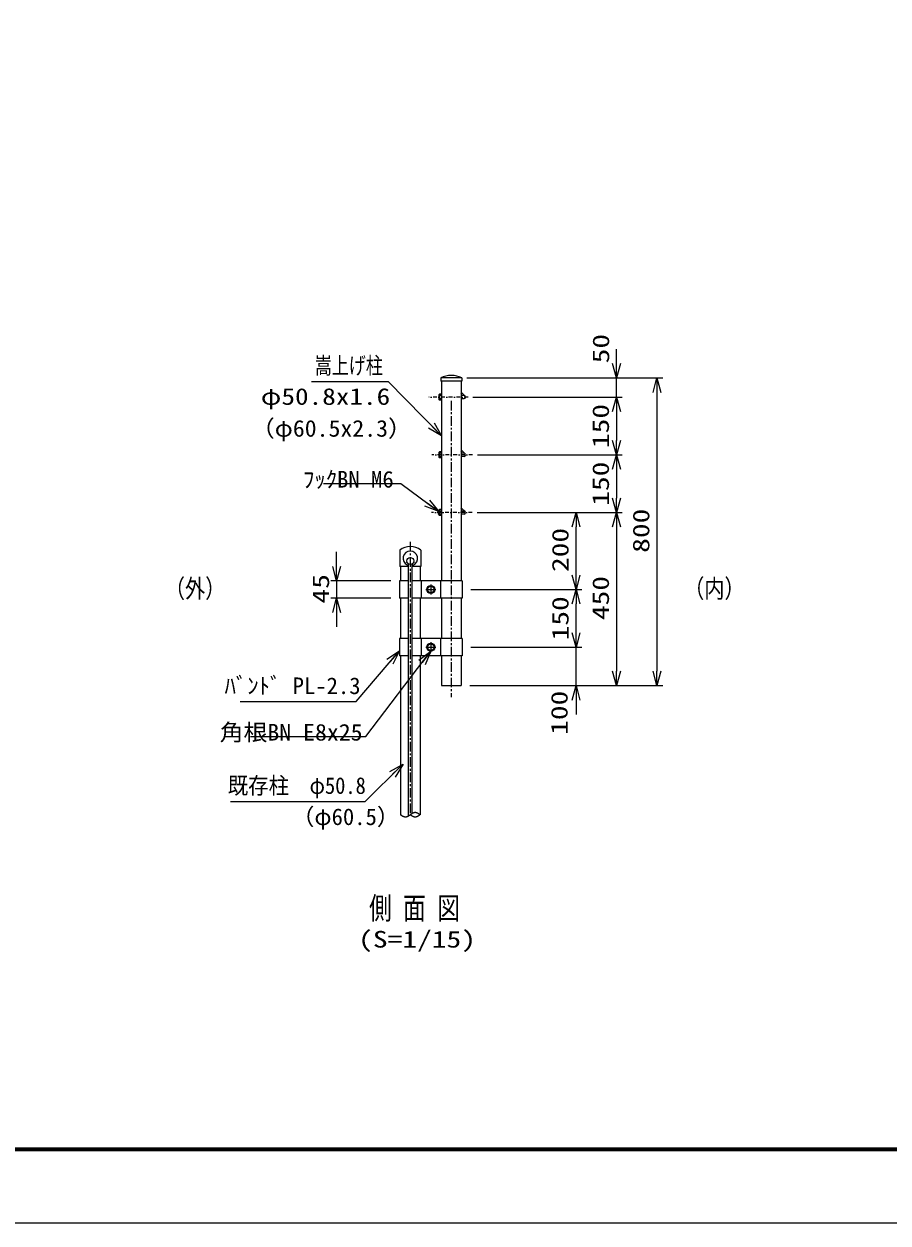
# Model space of a CAD drawing. Units: millimetres, scale not verified. Extents: x -4455 to 4455, y -3150 to 3150.
# Drawn here: x -779 to 1467, y -3150 to -33 of the extents above; entities that cross this region are included whole.
import ezdxf
from ezdxf.enums import TextEntityAlignment as Align

# ---------------------------------------------------------------- set-up
doc = ezdxf.new("R2010")
doc.units = ezdxf.units.MM
doc.header["$LTSCALE"] = 20
doc.linetypes.add('USER1', pattern=[2, 1.25, -0.25, 0.25, -0.25])
doc.linetypes.add('USER3', pattern=[1.01, 0.5, -0.25, 0.01, -0.25])
for name, color, linetype, lineweight in [('0-0_net', 2, 'Continuous', 25), ('0-1_0', 7, 'Continuous', 25), ('0-3_1', 7, 'Continuous', 25), ('0-4_EXTCNT-L', 4, 'Continuous', 25), ('0-5_柱', 7, 'Continuous', 25), ('0-6_center', 2, 'USER1', 25), ('0-7_band', 3, 'Continuous', 25), ('0-B_2', 7, 'Continuous', 25)]:
    doc.layers.add(name, color=color, linetype=linetype, lineweight=lineweight)
doc.styles.add('ＭＳ ゴシック', font='')
doc.styles.get('ＭＳ ゴシック').set_extended_font_data('MS Gothic')

# ---------------------------------------------------------------- blocks, each defined once
blk = doc.blocks.new('_Open30')
at = {"layer": '0-1_0', "color": 2}
blk.add_line((0, 0), (-20, 0), dxfattribs=at)
blk.add_lwpolyline([(-20, 5.36), (0, 0), (-20, -5.36)], dxfattribs=at)

msp = doc.modelspace()

# ---------------------------------------------------------------- linework, layer by layer
at = {"layer": '0-0_net'}
for p, q in [((761.57, -915.42), (761.57, -877.92)), ((761.57, -1002.9), (761.57, -952.92)), ((866.57, -990.42), (866.57, -1715.42)), ((761.57, -1040.4), (761.57, -1115.41)), ((761.57, -1040.4), (761.57, -1077.9)), ((761.57, -1190.41), (761.57, -1265.41)), ((656.57, -1465.42), (656.57, -1340.41)), ((761.57, -1340.41), (761.57, -1715.42)), ((656.57, -1615.42), (656.57, -1540.42)), ((656.57, -1615.42), (656.57, -1577.92)), ((656.57, -1752.92), (656.57, -1652.92)), ((656.57, -1790.42), (656.57, -1827.92))]:
    msp.add_line(p, q, dxfattribs=at)
at = {"layer": '0-0_net', "color": 1}
for p, q in [((372.03, -952.92), (776.57, -952.92)), ((382.03, -952.92), (881.57, -952.92)), ((387.97, -1002.9), (776.57, -1002.9)), ((387.97, -1002.9), (776.57, -1002.9)), ((399.84, -1152.91), (776.57, -1152.91)), ((399.84, -1152.91), (776.57, -1152.91)), ((398.93, -1302.91), (776.57, -1302.91)), ((408.93, -1302.91), (776.57, -1302.91)), ((408.93, -1302.91), (671.57, -1302.91)), ((382.98, -1502.92), (671.57, -1502.92)), ((382.98, -1502.92), (671.57, -1502.92)), ((382.98, -1652.92), (671.57, -1652.92)), ((382.98, -1652.92), (671.57, -1652.92)), ((380.03, -1752.92), (881.57, -1752.92)), ((380.03, -1752.92), (776.57, -1752.92)), ((380.03, -1752.92), (671.57, -1752.92))]:
    msp.add_line(p, q, dxfattribs=at)
at = {"layer": '0-0_net', "color": 3}
msp.add_lwpolyline([(0.01, -1227.65), (201.29, -1227.65), (297.51, -1298.98)], dxfattribs=at)
at = {"layer": '0-1_0', "color": 2}
for p, q in [((33.94, -1442.92), (33.94, -1405.42)), ((33.94, -1480.42), (33.94, -1525.42)), ((33.94, -1562.92), (33.94, -1600.42))]:
    msp.add_line(p, q, dxfattribs=at)
at = {"layer": '0-1_0', "color": 1}
for p, q in [((174.58, -1480.42), (18.94, -1480.42)), ((174.58, -1525.42), (18.94, -1525.42))]:
    msp.add_line(p, q, dxfattribs=at)
at = {"layer": '0-1_0', "color": 3}
msp.add_lwpolyline([(-4455, 3149.95), (4455, 3149.95), (4455, -3150.05), (-4455, -3150.05)], close=True, dxfattribs=at)
at = {"layer": '0-1_0'}
for points in [[(-4155, 2962.45), (4155, 2962.45), (4155, -2962.55), (-4155, -2962.55)], [(-4153.13, 2960.58), (4153.12, 2960.58), (4153.12, -2960.67), (-4153.13, -2960.67)], [(-4151.25, 2958.7), (4151.25, 2958.7), (4151.25, -2958.8), (-4151.25, -2958.8)], [(-4149.38, 2956.83), (4149.37, 2956.83), (4149.37, -2956.92), (-4149.38, -2956.92)], [(-4147.5, 2954.95), (4147.5, 2954.95), (4147.5, -2955.05), (-4147.5, -2955.05)]]:
    msp.add_lwpolyline(points, close=True, dxfattribs=at)
for points in [[(-31.7, -961.91), (168.07, -961.91), (305, -1101.3)], [(-241.82, -2054.05), (108.54, -2054.05), (204.74, -1959.07)]]:
    msp.add_lwpolyline(points, dxfattribs=at)
at = {"layer": '0-1_0', "color": 3}
for points in [[(-216.92, -1794.51), (84.75, -1794.51), (195.44, -1664.26)], [(-190.25, -1885.43), (109.91, -1885.43), (277.25, -1664.85)]]:
    msp.add_lwpolyline(points, dxfattribs=at)
at = {"layer": '0-3_1'}
for p, q in [((357.16, -994.37), (359.57, -991.97)), ((367.98, -1000.38), (359.57, -991.97)), ((365.09, -998.9), (357.16, -998.9)), ((365.09, -1006.9), (357.16, -1006.9)), ((357.16, -1144.38), (359.57, -1141.98)), ((365.09, -1148.91), (357.16, -1148.91)), ((367.98, -1150.39), (359.57, -1141.98)), ((365.09, -1156.91), (357.16, -1156.91)), ((299.03, -1298.91), (298.03, -1299.91)), ((298.03, -1299.91), (298.03, -1305.91)), ((298.03, -1305.91), (299.03, -1306.91)), ((299.03, -1298.91), (299.03, -1306.91)), ((306.69, -1298.91), (299.03, -1298.91)), ((306.69, -1306.91), (299.03, -1306.91)), ((357.16, -1294.38), (359.57, -1291.98)), ((365.09, -1298.91), (357.16, -1298.91)), ((365.09, -1306.91), (357.16, -1306.91)), ((367.98, -1300.39), (359.57, -1291.98)), ((197.93, -1400.41), (197.93, -1443.41)), ((252.93, -1400.41), (252.93, -1443.41)), ((219.96, -1436.52), (214.84, -1431.4)), ((230.89, -1436.52), (236.01, -1431.4)), ((220.43, -1443.41), (197.93, -1443.41)), ((220.48, -2092.08), (220.43, -1436.79)), ((230.48, -2085.44), (230.43, -1436.79)), ((252.93, -1443.41), (230.43, -1443.41))]:
    msp.add_line(p, q, dxfattribs=at)
at = {"layer": '0-3_1', "color": 4, "linetype": 'USER3'}
for p, q in [((375.47, -1002.9), (273.88, -1002.9)), ((387.34, -1152.91), (281.36, -1152.91)), ((386.43, -1302.91), (280.34, -1302.91))]:
    msp.add_line(p, q, dxfattribs=at)
at = {"layer": '0-3_1'}
for centre in [(225.43, -1428.77), (225.43, -1428.78)]:
    msp.add_circle(centre, 9, dxfattribs=at)
for centre, radius, start, end in [((365.09, -1002.79), 4, 270, 90), ((365.09, -1152.79), 4, 270, 90), ((365.09, -1302.8), 4, 270, 90), ((225.43, -1437.93), 46.52, 53.75753, 126.24036), ((225.45, -1421.91), 19, 292.92938, 245.65717), ((218.45, -1437.38), 2, 245.55466, 10.65671), ((232.45, -1437.39), 2, 169.34322, 276.63275)]:
    msp.add_arc(centre, radius, start, end, dxfattribs=at)
at = {"layer": '0-4_EXTCNT-L'}
for points in [[(231.02, -2085.13), (230.51, -2085.42), (230, -2085.73), (229.49, -2086.04), (228.98, -2086.36), (228.48, -2086.69), (227.97, -2087.03), (227.46, -2087.38), (226.95, -2087.73), (226.44, -2088.08), (225.94, -2088.43), (225.43, -2088.79)], [(250.83, -2088.79), (250.32, -2088.43), (249.81, -2088.08), (249.3, -2087.73), (248.8, -2087.38), (248.29, -2087.03), (247.78, -2086.69), (247.27, -2086.36), (246.76, -2086.04), (246.26, -2085.73), (245.75, -2085.42), (245.24, -2085.13), (244.73, -2084.85), (244.22, -2084.58), (243.72, -2084.33), (243.21, -2084.09), (242.7, -2083.87), (242.19, -2083.67), (241.68, -2083.49), (241.18, -2083.33), (240.67, -2083.19), (240.16, -2083.08), (239.65, -2082.98), (239.14, -2082.92), (238.64, -2082.87), (238.13, -2082.86), (237.62, -2082.87), (237.11, -2082.92), (236.6, -2082.98), (236.1, -2083.08), (235.59, -2083.19), (235.08, -2083.33), (234.57, -2083.49), (234.06, -2083.67), (233.56, -2083.87), (233.05, -2084.09), (232.54, -2084.33), (232.03, -2084.58), (231.52, -2084.85), (231.02, -2085.13)], [(205.62, -2092.45), (205.11, -2092.16), (204.6, -2091.85), (204.09, -2091.54), (203.58, -2091.21), (203.08, -2090.88), (202.57, -2090.54), (202.06, -2090.2), (201.55, -2089.85), (201.04, -2089.5), (200.53, -2089.14), (200.03, -2088.79)], [(225.43, -2088.79), (224.92, -2089.14), (224.41, -2089.5), (223.9, -2089.85), (223.4, -2090.2), (222.89, -2090.54), (222.38, -2090.88), (221.87, -2091.21), (221.36, -2091.54), (220.86, -2091.85), (220.35, -2092.16), (219.84, -2092.45), (219.33, -2092.73), (218.82, -2093), (218.32, -2093.25), (217.81, -2093.48), (217.3, -2093.7), (216.79, -2093.9), (216.28, -2094.08), (215.78, -2094.24), (215.27, -2094.38), (214.76, -2094.5), (214.25, -2094.59), (213.74, -2094.66), (213.24, -2094.7), (212.73, -2094.72), (212.22, -2094.7), (211.71, -2094.66), (211.2, -2094.59), (210.7, -2094.5), (210.19, -2094.38), (209.68, -2094.24), (209.17, -2094.08), (208.66, -2093.9), (208.16, -2093.7), (207.65, -2093.48), (207.14, -2093.25), (206.63, -2093), (206.12, -2092.73), (205.62, -2092.45)], [(231.02, -2092.45), (230.51, -2092.16), (230, -2091.85), (229.49, -2091.54), (228.98, -2091.21), (228.48, -2090.88), (227.97, -2090.54), (227.46, -2090.2), (226.95, -2089.85), (226.44, -2089.5), (225.94, -2089.14), (225.43, -2088.79)], [(250.83, -2088.79), (250.32, -2089.14), (249.81, -2089.5), (249.3, -2089.85), (248.8, -2090.2), (248.29, -2090.54), (247.78, -2090.88), (247.27, -2091.21), (246.76, -2091.54), (246.26, -2091.85), (245.75, -2092.16), (245.24, -2092.45), (244.73, -2092.73), (244.22, -2093), (243.72, -2093.25), (243.21, -2093.48), (242.7, -2093.7), (242.19, -2093.9), (241.68, -2094.08), (241.18, -2094.24), (240.67, -2094.38), (240.16, -2094.5), (239.65, -2094.59), (239.14, -2094.66), (238.64, -2094.7), (238.13, -2094.72), (237.62, -2094.7), (237.11, -2094.66), (236.6, -2094.59), (236.1, -2094.5), (235.59, -2094.38), (235.08, -2094.24), (234.57, -2094.08), (234.06, -2093.9), (233.56, -2093.7), (233.05, -2093.48), (232.54, -2093.25), (232.03, -2093), (231.52, -2092.73), (231.02, -2092.45)]]:
    msp.add_lwpolyline(points, dxfattribs=at)
at = {"layer": '0-5_柱'}
for p, q in [((304.73, -952.92), (304.73, -960.92)), ((359.53, -952.92), (304.73, -952.92)), ((332.13, -960.92), (304.73, -960.92)), ((306.73, -960.92), (306.73, -1401.22)), ((357.53, -960.92), (357.53, -1401.22)), ((306.73, -1378.81), (306.73, -1480.42)), ((357.53, -1378.81), (357.53, -1480.42)), ((199.98, -1443.41), (200.03, -1480.42)), ((250.78, -1443.41), (250.83, -1480.42)), ((200.03, -1525.42), (200.03, -1630.42)), ((250.83, -1525.42), (250.83, -1630.42)), ((306.73, -1525.42), (306.73, -1630.42)), ((357.53, -1525.42), (357.53, -1630.42)), ((200.03, -1675.42), (200.03, -2088.79)), ((250.83, -1675.42), (250.83, -2088.79)), ((357.53, -1675.42), (357.53, -1752.92))]:
    msp.add_line(p, q, dxfattribs=at)
for points in [[(359.53, -952.92), (359.53, -960.92), (332.13, -960.92)], [(306.73, -1675.42), (306.73, -1752.92), (357.53, -1752.92)]]:
    msp.add_lwpolyline(points, dxfattribs=at)
msp.add_arc((332.13, -1008.36), 61.84, 63.70169, 116.29858, dxfattribs=at)
at = {"layer": '0-6_center'}
for p, q in [((332.13, -1012.3), (332.13, -1782.59)), ((225.43, -1379.05), (225.43, -2088.79))]:
    msp.add_line(p, q, dxfattribs=at)
at = {"layer": '0-7_band'}
for p, q in [((220.48, -1480.42), (197.08, -1480.42)), ((197.08, -1480.42), (197.08, -1525.42)), ((360.48, -1480.42), (230.48, -1480.42)), ((253.78, -1480.42), (253.78, -1525.42)), ((278.78, -1493.14), (270.26, -1498.06)), ((278.78, -1490), (278.78, -1515.83)), ((278.78, -1493.14), (287.29, -1498.06)), ((303.78, -1480.42), (303.78, -1525.42)), ((360.48, -1480.42), (360.48, -1525.42)), ((220.48, -1525.42), (197.08, -1525.42)), ((303.78, -1525.42), (230.48, -1525.42)), ((360.48, -1525.42), (263.78, -1525.42)), ((265.86, -1502.92), (291.69, -1502.92)), ((270.26, -1498.06), (270.26, -1507.77)), ((278.78, -1512.69), (270.26, -1507.77)), ((197.08, -1630.42), (197.08, -1675.42)), ((220.48, -1630.42), (197.08, -1630.42)), ((360.48, -1630.42), (230.48, -1630.42)), ((253.78, -1630.42), (253.78, -1675.42)), ((278.78, -1643.14), (270.26, -1648.06)), ((270.26, -1648.06), (270.26, -1657.77)), ((278.78, -1640), (278.78, -1665.83)), ((278.78, -1643.14), (287.29, -1648.06)), ((287.29, -1657.77), (287.29, -1648.06)), ((303.78, -1630.42), (303.78, -1675.42)), ((360.48, -1630.42), (360.48, -1675.42)), ((220.48, -1675.42), (197.08, -1675.42)), ((303.78, -1675.42), (230.48, -1675.42)), ((360.48, -1675.42), (263.78, -1675.42)), ((265.86, -1652.92), (291.69, -1652.92)), ((278.78, -1662.69), (270.26, -1657.77)), ((278.78, -1662.69), (287.29, -1657.77))]:
    msp.add_line(p, q, dxfattribs=at)
msp.add_lwpolyline([(278.78, -1512.69), (287.29, -1507.77), (287.29, -1498.06)], dxfattribs=at)
for centre, radius in [((278.78, -1502.92), 10.5), ((278.78, -1502.92), 8.52), ((278.78, -1652.92), 10.5), ((278.78, -1652.92), 8.52)]:
    msp.add_circle(centre, radius, dxfattribs=at)
at = {"layer": '0-B_2'}
for p, q in [((300.33, -995.93), (300.95, -994.86)), ((300.33, -1009.79), (300.33, -995.93)), ((306.73, -994.86), (300.95, -994.86)), ((306.73, -1010.86), (306.73, -994.86)), ((300.33, -1009.79), (300.95, -1010.86)), ((306.73, -998.86), (300.95, -998.86)), ((306.73, -1006.86), (300.95, -1006.86)), ((306.73, -1010.86), (300.95, -1010.86)), ((300.33, -1145.94), (300.95, -1144.86)), ((300.33, -1159.79), (300.33, -1145.93)), ((306.73, -1144.86), (300.95, -1144.86)), ((306.73, -1148.86), (300.95, -1148.86)), ((306.73, -1160.86), (306.73, -1144.86)), ((300.33, -1159.79), (300.95, -1160.86)), ((306.73, -1156.86), (300.95, -1156.86)), ((306.73, -1160.86), (300.95, -1160.86)), ((300.33, -1295.94), (300.95, -1294.87)), ((300.33, -1309.8), (300.33, -1295.94)), ((306.73, -1294.87), (300.95, -1294.87)), ((306.73, -1298.87), (300.95, -1298.87)), ((306.73, -1306.87), (300.95, -1306.87)), ((306.73, -1310.87), (306.73, -1294.87)), ((300.33, -1309.8), (300.95, -1310.87)), ((306.73, -1310.87), (300.95, -1310.87))]:
    msp.add_line(p, q, dxfattribs=at)
for centre, radius, start, end in [((307.56, -995.93), 7.28, 179.9964, 203.55286), ((313.62, -1002.65), 13.29, 163.34973, 198.38251), ((307.56, -1009.79), 7.23, 155.78566, 180), ((307.56, -1145.94), 7.28, 179.9964, 203.55286), ((313.62, -1152.65), 13.29, 163.34973, 198.38251), ((307.56, -1159.79), 7.23, 155.78566, 180), ((307.56, -1295.94), 7.28, 179.9964, 203.55286), ((313.62, -1302.66), 13.29, 163.34973, 198.38251), ((307.56, -1309.8), 7.23, 155.78566, 180)]:
    msp.add_arc(centre, radius, start, end, dxfattribs=at)

# ---------------------------------------------------------------- block references
at = {"layer": '0-0_net', "xscale": 1.875, "yscale": 1.875}
for p, rotation in [((761.57, -952.92), 270), ((866.57, -952.92), 90), ((761.57, -1002.9), 90), ((761.57, -1002.9), 90), ((761.57, -1152.91), 270), ((761.57, -1152.91), 90), ((299.53, -1300.44), 324.15255), ((761.57, -1302.91), 270), ((656.57, -1302.91), 90), ((761.57, -1302.91), 90), ((656.57, -1502.92), 270), ((656.57, -1502.92), 90), ((656.57, -1652.92), 270), ((656.57, -1652.92), 270), ((761.57, -1752.92), 270), ((866.57, -1752.92), 270), ((656.57, -1752.92), 90)]:
    msp.add_blockref('_Open30', p, dxfattribs=dict(at, rotation=rotation))
at = {"layer": '0-1_0', "xscale": 1.875, "yscale": 1.875}
for p, rotation in [((306.77, -1103.07), 315.00729), ((33.94, -1480.42), 270), ((33.94, -1525.42), 90), ((197.08, -1662.38), 49.00898), ((278.78, -1662.86), 52.40512), ((206.55, -1957.34), 43.89804)]:
    msp.add_blockref('_Open30', p, dxfattribs=dict(at, rotation=rotation))

# ---------------------------------------------------------------- texts
at = {"layer": '0-0_net', "color": 3, "style": 'ＭＳ ゴシック', "width": 1.3}
for s, p in [('50', (755.46, -914.97)), ('150', (754.9, -1135.28)), ('150', (754.9, -1285.28)), ('800', (859.9, -1407.56)), ('200', (649.9, -1457.56)), ('450', (754.9, -1582.56)), ('150', (649.9, -1635.29)), ('100', (647.4, -1880.81))]:
    msp.add_text(s, height=43.26, rotation=90, dxfattribs=at).set_placement(p, align=Align.BOTTOM_LEFT)
at = {"layer": '0-0_net', "color": 3, "style": 'ＭＳ ゴシック'}
msp.add_text('ﾌｯｸBN M6', height=43.26, dxfattribs=at).set_placement((-53.36, -1250.98), align=Align.BOTTOM_LEFT)
at = {"layer": '0-1_0', "color": 3, "style": 'ＭＳ ゴシック'}
for s, height, width, p in [('嵩上げ柱', 43.26, 0.75, (-22.83, -955.24)), ('φ50.8x1.6', 43.3, 1.2, (-163.28, -1035.82)), ('（φ60.5x2.3）', 43.3, 1.05, (-188.91, -1118.69)), ('（外）', 48.09, 0.8, (-412.69, -1538.77)), ('（内）', 48.09, 0.8, (937.22, -1538.77)), ('角根BN E8x25', 43.3, 1.05, (-270.05, -1908.76)), ('既存柱\u3000φ50.8', 43.3, 0.9, (-249.2, -2047.38)), ('側 面 図', 57.77, 0.75, (118.2, -2377.58)), ('(S=1/15)', 43.26, 1.3, (90.03, -2446.94))]:
    msp.add_text(s, height=height, dxfattribs=dict(at, width=width)).set_placement(p, align=Align.BOTTOM_LEFT)
at = {"layer": '0-1_0', "color": 3, "style": 'ＭＳ ゴシック', "width": 1.3}
msp.add_text('45', height=43.26, rotation=90, dxfattribs=at).set_placement((27.27, -1539.34), align=Align.BOTTOM_LEFT)
at = {"layer": '0-1_0', "color": 3, "style": 'ＭＳ ゴシック'}
for s, p in [('ﾊﾞﾝﾄﾞ PL-2.3', (-257.33, -1787.84)), ('（φ60.5）', (-82.9, -2128.36))]:
    msp.add_text(s, height=43.26, dxfattribs=at).set_placement(p, align=Align.BOTTOM_LEFT)

doc.saveas('drawing.dxf')
